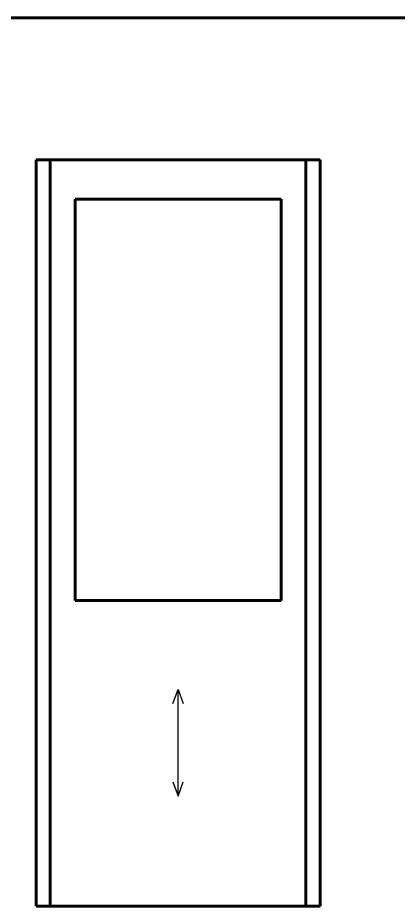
# Model space of a CAD drawing. Header units: inches. Extents: x -4554 to 14101, y -13650 to 2449.
# Drawn here: x -1101 to -30, y -6400 to -3900 of the extents above; entities that cross this region are included whole.
import ezdxf

# ---------------------------------------------------------------- set-up
doc = ezdxf.new("R2010")
doc.units = ezdxf.units.IN
doc.layers.add('Слой1', color=7, linetype='Continuous')

msp = doc.modelspace()

# ---------------------------------------------------------------- linework, layer by layer
at = {"layer": 'Слой1', "linetype": 'Continuous', "lineweight": 60}
for p, q in [((-3250, -3900), (7250, -3900)), ((-940, -4410), (-360, -4410)), ((-940, -5540), (-940, -4410)), ((-360, -4410), (-360, -5540)), ((-940, -5540), (-360, -5540))]:
    msp.add_line(p, q, dxfattribs=at)
at = {"layer": 'Слой1', "color": 7, "linetype": 'Continuous', "lineweight": 60}
for p, q in [((-1050, -4300), (-250, -4300)), ((-1050, -6400), (-1050, -4300)), ((-1010, -6400), (-1010, -4300)), ((-290, -6400), (-290, -4300)), ((-250, -6400), (-250, -4300)), ((-1050, -6400), (-250, -6400))]:
    msp.add_line(p, q, dxfattribs=at)
at = {"layer": 'Слой1', "linetype": 'Continuous'}
for p, q in [((-664.6, -5830), (-650, -5790)), ((-650, -6090), (-650, -5790)), ((-650, -5790), (-635.4, -5830)), ((-664.6, -6050), (-650, -6090)), ((-650, -6090), (-635.4, -6050))]:
    msp.add_line(p, q, dxfattribs=at)

doc.saveas('drawing.dxf')
